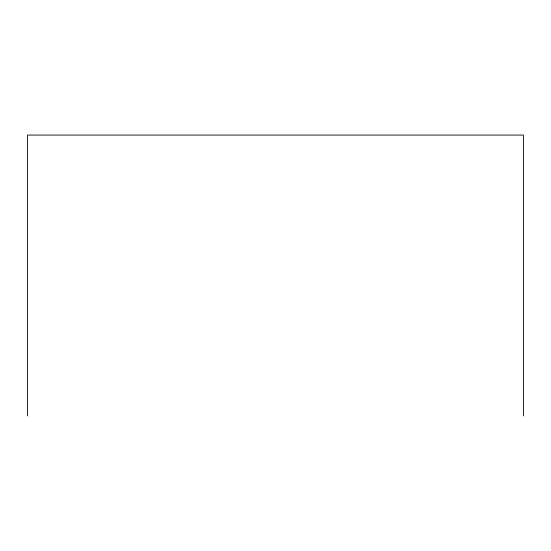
<?xml version="1.0" encoding="UTF-8"?>
<svg xmlns="http://www.w3.org/2000/svg" width="551" height="551" viewBox="0 0 551 551"><rect width="100%" height="100%" fill="white"/><g stroke="black" fill="none" stroke-linecap="round" stroke-linejoin="round"><path stroke-width="0.83" d="M523.45 415.936L523.45 135.064L27.55 135.064L27.55 415.936"/></g></svg>
